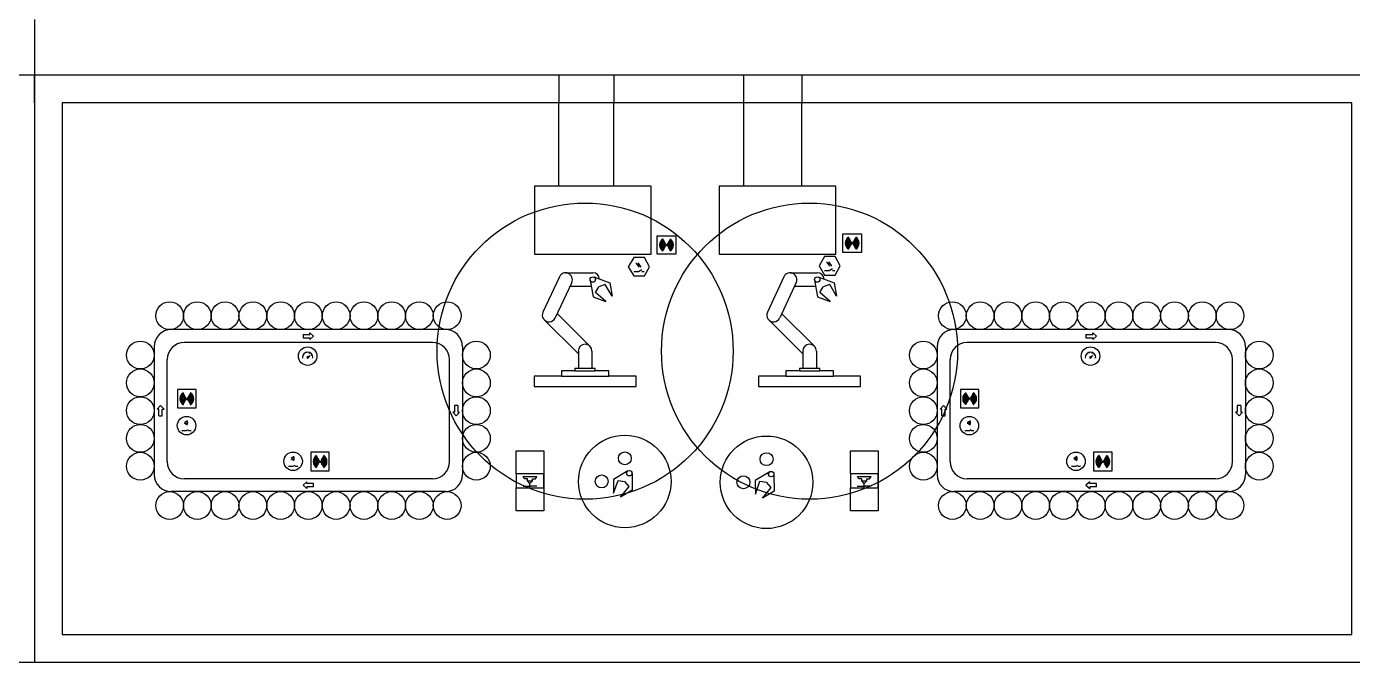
# Model space of a CAD drawing. Header units: millimetres. Extents: x -45159 to 38165, y -34530 to 15716.
# Drawn here: x 10627 to 24958, y -4662 to 2208 of the extents above; entities that cross this region are included whole.
import ezdxf

# ---------------------------------------------------------------- set-up
doc = ezdxf.new("R2010")
doc.units = ezdxf.units.MM
doc.header["$LTSCALE"] = 0.4
for name, color, linetype in [('01 Contornos vistos 0.35', 150, 'Continuous'), ('Almacenaje', 80, 'Continuous'), ('Maquina', 82, 'Continuous'), ('Robots', 80, 'Continuous'), ('Sensores', 211, 'Continuous'), ('Texto2', 7, 'Continuous')]:
    doc.layers.add(name, color=color, linetype=linetype)

msp = doc.modelspace()

# ---------------------------------------------------------------- linework, layer by layer
at = {"layer": '01 Contornos vistos 0.35', "color": 5}
for p, q in [((10712, 2285), (10712, 1685)), ((-683, 1685), (11012, 1685)), ((10712, 1685), (10712, -4662)), ((11012, 1685), (24950, 1685)), ((16379, 1689), (16379, 1389)), ((16975, 1689), (16975, 1389)), ((18375, 1685), (18375, 1385)), ((19005, 1685), (19005, 1385)), ((24950, 1685), (25250, 1685)), ((16379, 483), (16379, 1389)), ((16975, 483), (16975, 1389)), ((18375, 1389), (18375, 483)), ((19005, 483), (19005, 1389)), ((25250, -4662), (-383, -4662))]:
    msp.add_line(p, q, dxfattribs=at)
at = {"layer": '01 Contornos vistos 0.35', "color": 4}
msp.add_line((10712, 1385), (10712, 1685), dxfattribs=at)
at = {"layer": '01 Contornos vistos 0.35', "color": 3}
for p, q in [((16641, 483), (16116, 483)), ((16116, 483), (16116, -252)), ((18638, 483), (18113, 483)), ((18113, 483), (18113, -252)), ((16116, -252), (16641, -252)), ((18113, -252), (18638, -252))]:
    msp.add_line(p, q, dxfattribs=at)
at = {"layer": '01 Contornos vistos 0.35', "color": 6}
for p, q in [((17219, -361), (17233, -366)), ((17239, -361), (17253, -366)), ((19280, -350), (19294, -355)), ((19300, -350), (19314, -355)), ((13607, -1367), (13616, -1367)), ((13625, -1340), (13617, -1335)), ((13652, -1321), (13649, -1312)), ((13663, -1360), (13691, -1345)), ((13665, -1367), (13665, -1367)), ((13670, -1373), (13691, -1345)), ((13674, -1367), (13674, -1367)), ((13683, -1323), (13687, -1314)), ((13704, -1341), (13713, -1336)), ((13713, -1367), (13722, -1367)), ((22069, -1367), (22077, -1367)), ((22087, -1340), (22079, -1335)), ((22113, -1321), (22110, -1312)), ((22124, -1360), (22153, -1345)), ((22126, -1367), (22126, -1367)), ((22131, -1373), (22153, -1345)), ((22136, -1367), (22135, -1367)), ((22144, -1323), (22148, -1314)), ((22166, -1341), (22174, -1336)), ((22174, -1367), (22183, -1367)), ((12356, -2158), (12377, -2145)), ((20817, -2158), (20838, -2145)), ((12306, -2158), (12356, -2158)), ((12377, -2158), (12406, -2158)), ((20767, -2158), (20817, -2158)), ((20838, -2158), (20867, -2158)), ((13458, -2543), (13508, -2543)), ((13508, -2543), (13529, -2531)), ((13529, -2543), (13558, -2543)), ((21919, -2543), (21969, -2543)), ((21969, -2543), (21991, -2531)), ((21991, -2543), (22019, -2543))]:
    msp.add_line(p, q, dxfattribs=at)
at = {"layer": '01 Contornos vistos 0.35', "color": 2}
for p, q in [((15918, -2625), (15918, -2375)), ((15918, -2375), (16218, -2375)), ((16218, -2375), (16218, -3025)), ((19531, -2625), (19531, -2375)), ((19531, -2375), (19831, -2375)), ((19831, -2375), (19831, -3025)), ((16010, -2680), (15995, -2654)), ((15995, -2654), (16142, -2654)), ((16040, -2680), (16010, -2680)), ((16040, -2700), (16040, -2680)), ((16068, -2729), (16040, -2700)), ((16040, -2700), (16097, -2700)), ((16068, -2729), (16097, -2700)), ((16097, -2700), (16097, -2680)), ((16097, -2680), (16127, -2680)), ((16127, -2680), (16142, -2654)), ((19623, -2680), (19608, -2654)), ((19608, -2654), (19754, -2654)), ((19653, -2680), (19623, -2680)), ((19653, -2700), (19653, -2680)), ((19681, -2729), (19653, -2700)), ((19653, -2700), (19709, -2700)), ((19681, -2729), (19709, -2700)), ((19709, -2700), (19709, -2680)), ((19709, -2680), (19739, -2680)), ((19739, -2680), (19754, -2654)), ((15918, -3025), (15918, -2775)), ((15993, -2757), (16058, -2757)), ((16058, -2757), (16058, -2762)), ((16058, -2762), (16068, -2762)), ((16068, -2750), (16068, -2729)), ((16078, -2762), (16068, -2762)), ((16078, -2757), (16078, -2762)), ((16143, -2757), (16078, -2757)), ((19531, -3025), (19531, -2775)), ((19606, -2757), (19671, -2757)), ((19671, -2757), (19671, -2762)), ((19671, -2762), (19681, -2762)), ((19681, -2750), (19681, -2729)), ((19691, -2762), (19681, -2762)), ((19691, -2757), (19691, -2762)), ((19756, -2757), (19691, -2757)), ((16218, -3025), (15918, -3025)), ((19831, -3025), (19531, -3025))]:
    msp.add_line(p, q, dxfattribs=at)
at = {"layer": '01 Contornos vistos 0.35', "color": 5}
msp.add_lwpolyline([(24950, 1385), (11012, 1385), (11012, -4362), (24950, -4362)], close=True, dxfattribs=at)
at = {"layer": '01 Contornos vistos 0.35', "color": 6}
for points in [[(17444, -52), (17644, -52), (17644, -252), (17444, -252)], [(19451, -33), (19651, -33), (19651, -233), (19451, -233)], [(12459, -1713), (12259, -1713), (12259, -1913), (12459, -1913)], [(20920, -1713), (20720, -1713), (20720, -1913), (20920, -1913)], [(13699, -2592), (13899, -2592), (13899, -2392), (13699, -2392)], [(22160, -2592), (22360, -2592), (22360, -2392), (22160, -2392)]]:
    msp.add_lwpolyline(points, close=True, dxfattribs=at)
at = {"layer": '01 Contornos vistos 0.35', "color": 2}
for points in [[(15918, -2775), (16218, -2775), (16218, -2625), (15918, -2625)], [(19531, -2775), (19831, -2775), (19831, -2625), (19531, -2625)]]:
    msp.add_lwpolyline(points, close=True, dxfattribs=at)
at = {"layer": '01 Contornos vistos 0.35', "color": 1}
for centre, radius in [((16664, -1299), 1600), ((19090, -1299), 1600), ((17093, -2707), 500), ((18625, -2716), 500)]:
    msp.add_circle(centre, radius, dxfattribs=at)
at = {"layer": '01 Contornos vistos 0.35', "color": 6}
for centre, radius in [((19551, -133), 5), ((17544, -152), 5), ((13665, -1353), 100), ((22126, -1353), 100), ((12359, -1813), 5), ((20820, -1813), 5), ((12356, -2104), 100), ((20817, -2104), 100), ((13508, -2489), 100), ((21969, -2489), 100), ((13799, -2492), 5), ((22260, -2492), 5)]:
    msp.add_circle(centre, radius, dxfattribs=at)
at = {"layer": '01 Contornos vistos 0.35', "color": 85, "true_color": 0x58ba48}
for centre in [(12173, -917), (12473, -917), (12773, -917), (13073, -917), (13373, -917), (13673, -917), (13973, -917), (14273, -917), (14573, -917), (14873, -917), (15173, -917), (20634, -917), (20934, -917), (21234, -917), (21534, -917), (21834, -917), (22134, -917), (22434, -917), (22734, -917), (23034, -917), (23334, -917), (23634, -917), (11857, -1342), (15489, -1342), (20319, -1342), (23950, -1342), (11857, -1642), (15489, -1642), (20319, -1642), (23950, -1642), (11857, -1942), (15489, -1942), (20319, -1942), (23950, -1942), (11857, -2242), (15489, -2242), (20319, -2242), (23950, -2242), (11857, -2542), (15489, -2542), (20319, -2542), (23950, -2542), (12173, -2967), (12473, -2967), (12773, -2967), (13073, -2967), (13373, -2967), (13673, -2967), (13973, -2967), (14273, -2967), (14573, -2967), (14873, -2967), (15173, -2967), (20634, -2967), (20934, -2967), (21234, -2967), (21534, -2967), (21834, -2967), (22134, -2967), (22434, -2967), (22734, -2967), (23034, -2967), (23334, -2967), (23634, -2967)]:
    msp.add_circle(centre, 150, dxfattribs=at)
at = {"layer": '01 Contornos vistos 0.35', "color": 2}
for centre, radius in [((17093, -2457), 70), ((18625, -2466), 70), ((16843, -2707), 70), ((18375, -2716), 70), ((16068, -2755), 2), ((19681, -2755), 2)]:
    msp.add_circle(centre, radius, dxfattribs=at)
at = {"layer": '01 Contornos vistos 0.35', "color": 6}
for centre, radius, start, end in [((17544, -152), 75, 120, 240), ((17544, -152), 65, 120, 240), ((17544, -152), 55, 120, 240), ((17544, -152), 45, 120, 240), ((17544, -152), 35, 120, 240), ((17544, -152), 25, 120, 240), ((17544, -152), 15, 120, 240), ((17544, -152), 15, 300, 60), ((17544, -152), 25, 300, 60), ((17544, -152), 35, 300, 60), ((17544, -152), 45, 300, 60), ((17544, -152), 55, 300, 60), ((17544, -152), 65, 300, 60), ((17544, -152), 75, 300, 60), ((19551, -133), 75, 120, 240), ((19551, -133), 65, 120, 240), ((19551, -133), 55, 120, 240), ((19551, -133), 45, 120, 240), ((19551, -133), 35, 120, 240), ((19551, -133), 25, 120, 240), ((19551, -133), 15, 120, 240), ((19551, -133), 15, 300, 60), ((19551, -133), 25, 300, 60), ((19551, -133), 35, 300, 60), ((19551, -133), 45, 300, 60), ((19551, -133), 55, 300, 60), ((19551, -133), 65, 300, 60), ((19551, -133), 75, 300, 60), ((13665, -1367), 57.2, 0, 180), ((13665, -1367), 7.58, 101.8715, 312.7764), ((22126, -1367), 57.2, 0, 180), ((22126, -1367), 7.58, 101.8715, 312.7764), ((12359, -1813), 75, 120, 240), ((12359, -1813), 65, 120, 240), ((12359, -1813), 55, 120, 240), ((12359, -1813), 45, 120, 240), ((12359, -1813), 35, 120, 240), ((12359, -1813), 25, 120, 240), ((12359, -1813), 15, 120, 240), ((12359, -1813), 15, 300, 60), ((12359, -1813), 25, 300, 60), ((12359, -1813), 35, 300, 60), ((12359, -1813), 45, 300, 60), ((12359, -1813), 55, 300, 60), ((12359, -1813), 65, 300, 60), ((12359, -1813), 75, 300, 60), ((20820, -1813), 75, 120, 240), ((20820, -1813), 65, 120, 240), ((20820, -1813), 55, 120, 240), ((20820, -1813), 45, 120, 240), ((20820, -1813), 35, 120, 240), ((20820, -1813), 25, 120, 240), ((20820, -1813), 15, 120, 240), ((20820, -1813), 15, 300, 60), ((20820, -1813), 25, 300, 60), ((20820, -1813), 35, 300, 60), ((20820, -1813), 45, 300, 60), ((20820, -1813), 55, 300, 60), ((20820, -1813), 65, 300, 60), ((20820, -1813), 75, 300, 60), ((12320, -2073), 20.8, 330, 30), ((12320, -2073), 34.7, 330, 30), ((12320, -2073), 48.6, 330, 30), ((20781, -2073), 20.8, 330, 30), ((20781, -2073), 34.7, 330, 30), ((20781, -2073), 48.6, 330, 30), ((13472, -2459), 48.6, 330, 30), ((13799, -2492), 75, 120, 240), ((13799, -2492), 65, 120, 240), ((13799, -2492), 65, 300, 60), ((13799, -2492), 75, 300, 60), ((21934, -2459), 48.6, 330, 30), ((22260, -2492), 75, 120, 240), ((22260, -2492), 65, 120, 240), ((22260, -2492), 65, 300, 60), ((22260, -2492), 75, 300, 60), ((13472, -2459), 20.8, 330, 30), ((13472, -2459), 34.7, 330, 30), ((13799, -2492), 55, 120, 240), ((13799, -2492), 45, 120, 240), ((13799, -2492), 35, 120, 240), ((13799, -2492), 25, 120, 240), ((13799, -2492), 15, 120, 240), ((13799, -2492), 15, 300, 60), ((13799, -2492), 25, 300, 60), ((13799, -2492), 35, 300, 60), ((13799, -2492), 45, 300, 60), ((13799, -2492), 55, 300, 60), ((21934, -2459), 20.8, 330, 30), ((21934, -2459), 34.7, 330, 30), ((22260, -2492), 55, 120, 240), ((22260, -2492), 45, 120, 240), ((22260, -2492), 35, 120, 240), ((22260, -2492), 25, 120, 240), ((22260, -2492), 15, 120, 240), ((22260, -2492), 15, 300, 60), ((22260, -2492), 25, 300, 60), ((22260, -2492), 35, 300, 60), ((22260, -2492), 45, 300, 60), ((22260, -2492), 55, 300, 60)]:
    msp.add_arc(centre, radius, start, end, dxfattribs=at)
at = {"layer": 'Almacenaje'}
for p, q in [((17376, 483), (16641, 483)), ((17376, -252), (17376, 483)), ((19373, 483), (18638, 483)), ((19373, -252), (19373, 483)), ((16641, -252), (17376, -252)), ((18638, -252), (19373, -252))]:
    msp.add_line(p, q, dxfattribs=at)
at = {"layer": 'Maquina'}
for p, q in [((15155, -1067), (12191, -1067)), ((23617, -1067), (20652, -1067)), ((12007, -1251), (12007, -2633)), ((15015, -1207), (12331, -1207)), ((15339, -1251), (15339, -2633)), ((20469, -1251), (20469, -2633)), ((23477, -1207), (20792, -1207)), ((23800, -1251), (23800, -2633)), ((12147, -2493), (12147, -1391)), ((15199, -2493), (15199, -1391)), ((20609, -2493), (20609, -1391)), ((23660, -2493), (23660, -1391)), ((15015, -2677), (12331, -2677)), ((23477, -2677), (20792, -2677)), ((15155, -2817), (12191, -2817)), ((23617, -2817), (20652, -2817))]:
    msp.add_line(p, q, dxfattribs=at)
for centre, start, end in [((12191, -1251), 90, 180), ((15155, -1251), 0, 90), ((20652, -1251), 90, 180), ((23617, -1251), 0, 90), ((12331, -1391), 90, 180), ((15015, -1391), 0, 90), ((20792, -1391), 90, 180), ((23477, -1391), 0, 90), ((12331, -2493), 180, 270), ((15015, -2493), 270, 0), ((20792, -2493), 180, 270), ((23477, -2493), 270, 0), ((12191, -2633), 180, 270), ((15155, -2633), 270, 0), ((20652, -2633), 180, 270), ((23617, -2633), 270, 0)]:
    msp.add_arc(centre, 184, start, end, dxfattribs=at)
at = {"layer": 'Robots'}
for p, q in [((16387, -495), (16208, -878)), ((16520, -557), (16341, -941)), ((16453, -452), (16747, -452)), ((16718, -531), (16750, -712)), ((16757, -498), (16930, -561)), ((16930, -561), (16955, -706)), ((18812, -495), (18634, -878)), ((18946, -557), (18767, -941)), ((18879, -452), (19173, -452)), ((19144, -531), (19176, -712)), ((19183, -498), (19356, -561)), ((19356, -561), (19381, -706)), ((16500, -599), (16730, -599)), ((16750, -712), (16888, -762)), ((16776, -667), (16813, -604)), ((16888, -762), (16776, -667)), ((16882, -578), (16813, -604)), ((16955, -706), (16882, -578)), ((18926, -599), (19156, -599)), ((19176, -712), (19314, -762)), ((19201, -667), (19238, -604)), ((19314, -762), (19201, -667)), ((19308, -578), (19238, -604)), ((19381, -706), (19308, -578)), ((16223, -962), (16591, -1330)), ((16341, -941), (16341, -941)), ((16363, -894), (16716, -1247)), ((18648, -962), (19017, -1330)), ((18767, -941), (18767, -941)), ((18788, -894), (19142, -1247)), ((16716, -1247), (16716, -1247)), ((16716, -1247), (16716, -1247)), ((16716, -1247), (16716, -1247)), ((19142, -1247), (19142, -1247)), ((19142, -1247), (19142, -1247)), ((19142, -1247), (19142, -1247)), ((16591, -1299), (16591, -1483)), ((16738, -1299), (16738, -1483)), ((19017, -1299), (19017, -1483)), ((19164, -1299), (19164, -1483)), ((16407, -1571), (16113, -1571)), ((16113, -1571), (16113, -1681)), ((16554, -1512), (16407, -1512)), ((16407, -1512), (16407, -1571)), ((16407, -1571), (16921, -1571)), ((16554, -1483), (16774, -1483)), ((16554, -1483), (16554, -1512)), ((16554, -1512), (16774, -1512)), ((16774, -1512), (16774, -1483)), ((16921, -1512), (16774, -1512)), ((16921, -1571), (16921, -1512)), ((17215, -1571), (16921, -1571)), ((17215, -1681), (17215, -1571)), ((18833, -1571), (18539, -1571)), ((18539, -1571), (18539, -1681)), ((18980, -1512), (18833, -1512)), ((18833, -1512), (18833, -1571)), ((18833, -1571), (19347, -1571)), ((18980, -1483), (19200, -1483)), ((18980, -1483), (18980, -1512)), ((18980, -1512), (19200, -1512)), ((19200, -1512), (19200, -1483)), ((19347, -1512), (19200, -1512)), ((19347, -1571), (19347, -1512)), ((19641, -1571), (19347, -1571)), ((19641, -1681), (19641, -1571)), ((16113, -1681), (17215, -1681)), ((18539, -1681), (19641, -1681))]:
    msp.add_line(p, q, dxfattribs=at)
at = {"layer": 'Robots', "color": 2}
for p, q in [((17127, -2593), (16970, -2687)), ((16970, -2687), (16972, -2834)), ((16972, -2834), (17020, -2695)), ((17020, -2695), (17093, -2707)), ((17141, -2762), (17093, -2707)), ((17172, -2617), (17174, -2801)), ((18659, -2602), (18502, -2696)), ((18502, -2696), (18504, -2843)), ((18504, -2843), (18552, -2705)), ((18552, -2705), (18625, -2716)), ((18673, -2772), (18625, -2716)), ((18704, -2627), (18707, -2811)), ((17048, -2876), (17141, -2762)), ((17174, -2801), (17048, -2876)), ((18580, -2886), (18673, -2772)), ((18707, -2811), (18580, -2886))]:
    msp.add_line(p, q, dxfattribs=at)
at = {"layer": 'Robots'}
for centre in [(16747, -526), (19173, -526)]:
    msp.add_circle(centre, 29.4, dxfattribs=at)
at = {"layer": 'Robots', "color": 2}
for centre in [(17142, -2618), (18675, -2628)]:
    msp.add_circle(centre, 29.4, dxfattribs=at)
at = {"layer": 'Robots'}
for centre, start, end in [((16453, -526), 335, 155), ((16747, -526), 3.5784, 90), ((18879, -526), 335, 155), ((19173, -526), 3.5784, 90), ((16274, -909), 155, 335), ((18700, -909), 155, 335), ((16664, -1299), 0, 180), ((19090, -1299), 0, 180)]:
    msp.add_arc(centre, 73.5, start, end, dxfattribs=at)
at = {"layer": 'Sensores', "color": 6}
for p, q in [((17212, -345), (17233, -366)), ((17219, -361), (17241, -382)), ((17232, -345), (17253, -366)), ((17239, -361), (17261, -382)), ((17241, -439), (17278, -417)), ((19251, -428), (19302, -428)), ((19273, -334), (19294, -355)), ((19280, -350), (19301, -372)), ((19293, -334), (19314, -355)), ((19300, -350), (19321, -372)), ((19302, -428), (19339, -407)), ((19339, -428), (19364, -428)), ((17190, -439), (17241, -439)), ((17278, -439), (17303, -439))]:
    msp.add_line(p, q, dxfattribs=at)
for points in [[(19250, -477), (19365, -477), (19422, -377), (19365, -278), (19250, -278), (19192, -377)], [(17189, -487), (17304, -487), (17361, -388), (17304, -288), (17189, -288), (17131, -388)], [(17244, -379), (17237, -385), (17246, -388)], [(17264, -379), (17257, -385), (17266, -388)], [(19305, -368), (19298, -375), (19307, -377)], [(19325, -368), (19318, -375), (19327, -377)]]:
    msp.add_lwpolyline(points, close=True, dxfattribs=at)
at = {"layer": 'Texto2'}
for p, q in [((13616, -1119), (13616, -1156)), ((13616, -1119), (13689, -1119)), ((13689, -1119), (13689, -1101)), ((13730, -1137), (13689, -1101)), ((13689, -1174), (13730, -1137)), ((22077, -1119), (22077, -1156)), ((22077, -1119), (22151, -1119)), ((22151, -1119), (22151, -1101)), ((22192, -1137), (22151, -1101)), ((22151, -1174), (22192, -1137)), ((13616, -1156), (13689, -1156)), ((13689, -1156), (13689, -1174)), ((22077, -1156), (22151, -1156)), ((22151, -1156), (22151, -1174)), ((12076, -1885), (12039, -1926)), ((12058, -1926), (12039, -1926)), ((12058, -1999), (12058, -1926)), ((12058, -1999), (12094, -1999)), ((12113, -1926), (12076, -1885)), ((12094, -1999), (12094, -1926)), ((12094, -1926), (12113, -1926)), ((15252, -1958), (15234, -1958)), ((15234, -1958), (15270, -1999)), ((15289, -1885), (15252, -1885)), ((15252, -1885), (15252, -1958)), ((15270, -1999), (15307, -1958)), ((15289, -1885), (15289, -1958)), ((15289, -1958), (15307, -1958)), ((20537, -1885), (20500, -1926)), ((20519, -1926), (20500, -1926)), ((20519, -1999), (20519, -1926)), ((20519, -1999), (20556, -1999)), ((20574, -1926), (20537, -1885)), ((20556, -1999), (20556, -1926)), ((20556, -1926), (20574, -1926)), ((23713, -1958), (23695, -1958)), ((23695, -1958), (23732, -1999)), ((23750, -1885), (23713, -1885)), ((23713, -1885), (23713, -1958)), ((23732, -1999), (23768, -1958)), ((23750, -1885), (23750, -1958)), ((23750, -1958), (23768, -1958)), ((13657, -2710), (13616, -2747)), ((13657, -2729), (13657, -2710)), ((22118, -2710), (22077, -2747)), ((22118, -2729), (22118, -2710)), ((13616, -2747), (13657, -2784)), ((13730, -2729), (13657, -2729)), ((13730, -2765), (13657, -2765)), ((13657, -2765), (13657, -2784)), ((13730, -2765), (13730, -2729)), ((22077, -2747), (22118, -2784)), ((22192, -2729), (22118, -2729)), ((22192, -2765), (22118, -2765)), ((22118, -2765), (22118, -2784)), ((22192, -2765), (22192, -2729))]:
    msp.add_line(p, q, dxfattribs=at)

doc.saveas('drawing.dxf')
